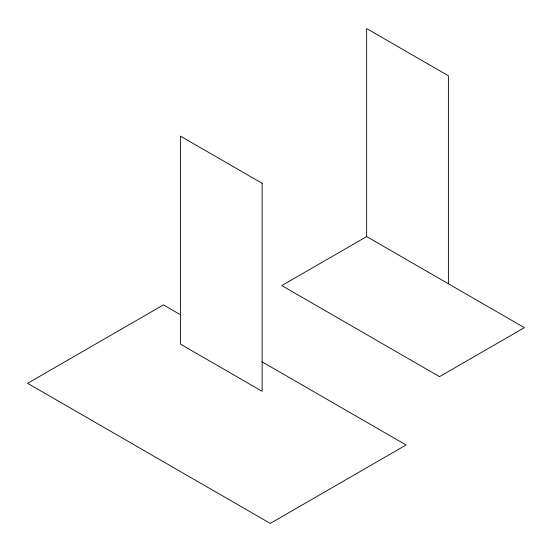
<?xml version="1.0" encoding="UTF-8"?>
<svg xmlns="http://www.w3.org/2000/svg" width="552" height="552" viewBox="0 0 552 552"><rect width="100%" height="100%" fill="white"/><g stroke="black" fill="none" stroke-linecap="round" stroke-linejoin="round"><path stroke-width="0.83" d="M366.652 236.587L281.796 285.584L439.537 376.657L524.4 327.66L366.652 236.587L366.652 28.587L448.39 75.776L448.39 283.776M180.614 314.806L163.44 304.89L27.6 383.316L270.252 523.413L406.093 444.981L262 361.788M262.138 183.305L180.407 136.116L180.407 344.117L262.138 391.306L262.138 183.305"/></g></svg>
